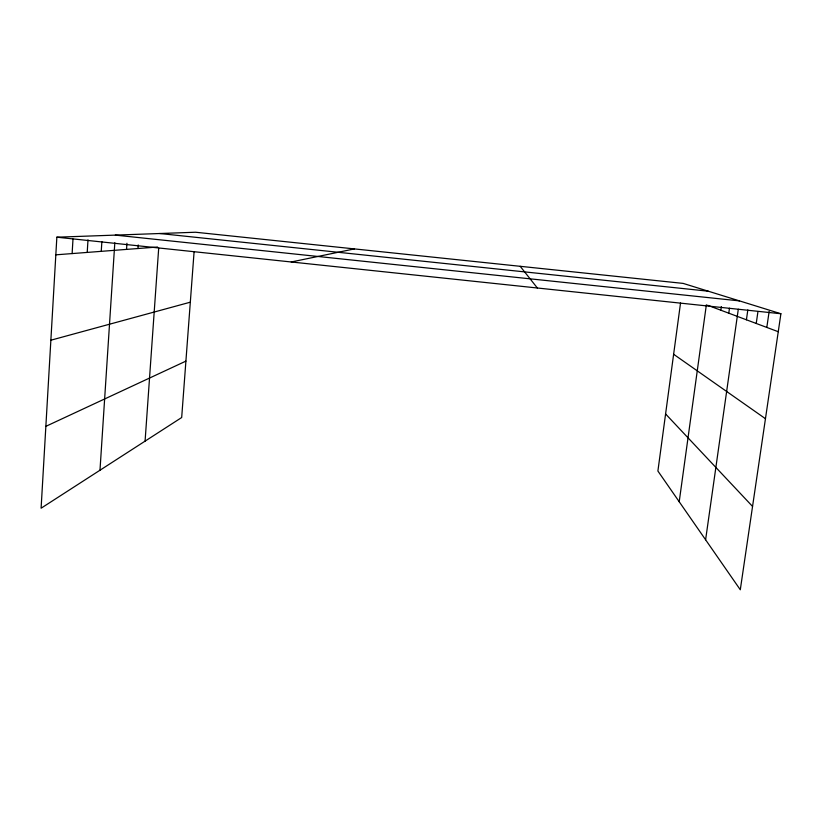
<?xml version="1.0" encoding="UTF-8"?>
<svg xmlns="http://www.w3.org/2000/svg" width="822" height="822" viewBox="0 0 822 822"><rect width="100%" height="100%" fill="white"/><g stroke="black" fill="none" stroke-linecap="round" stroke-linejoin="round"><path stroke-width="1.23" d="M680.534 302.999L657.898 471.037L740.293 589.764L780.9 313.747L683.164 283.405L195.554 232.236L56.852 237.198L41.1 508.212L181.683 417.525L194.095 251.738M72.12 253.577L72.994 239.038M87.214 252.416L87.995 239.849M101.25 251.337L101.866 241.637M99.986 470.225L114.823 242.726M126.537 249.395L126.948 243.261M137.973 248.521L138.219 244.956M145.083 441.137L158.697 248.203M679.208 501.749L706.365 304.787M720.812 310.202L721.326 306.585M728.775 313.182L729.474 308.199M705.605 539.777L738.3 309.226M746.417 319.789L747.835 309.925M756.23 323.467L757.946 311.589M766.813 327.433L769.156 311.394M45.857 426.341L185.906 361.125M50.872 340.205L190.324 302.188M291.245 261.982L354.405 248.912M55.834 254.83L157.526 247.021M159.725 233.52L708.235 291.193M115.316 235.113L739.481 300.893M56.852 237.198L780.9 313.747M707.526 305.229L778.259 331.718M673.629 354.261L765.457 418.706M665.584 413.949L752.551 506.424M520.182 266.307L537.372 288.008"/></g></svg>
